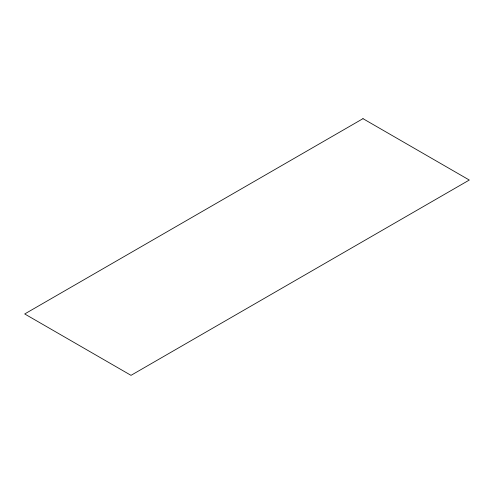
<?xml version="1.0" encoding="UTF-8"?>
<svg xmlns="http://www.w3.org/2000/svg" width="494" height="494" viewBox="0 0 494 494"><rect width="100%" height="100%" fill="white"/><g stroke="black" fill="none" stroke-linecap="round" stroke-linejoin="round"><path stroke-width="0.74" d="M362.985 118.659L24.7 313.962L131.015 375.341L469.3 180.038L362.985 118.659"/></g></svg>
